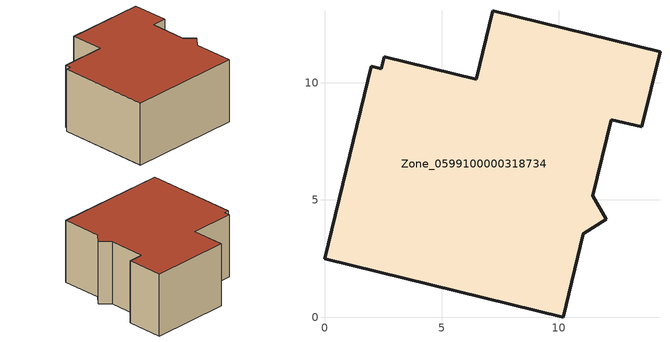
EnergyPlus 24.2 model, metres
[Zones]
Zone_0599100000318734
 floor ground (C_G): 0,2.48 1.99,10.71 2.42,10.6 2.54,11.11 6.48,10.15 7.19,13.07 14.32,11.33 13.55,8.12 12.24,8.43 11.45,5.19 12.02,4.18 11.05,3.55 10.19,0 z0
 wall outside (C_F): 10.19,0 11.05,3.55 12.02,4.18 11.45,5.19 12.24,8.43 13.55,8.12 14.32,11.33 7.19,13.07 6.48,10.15 2.54,11.11 2.42,10.6 1.99,10.71 0,2.48 10.19,0 z0:5.79
 roof outside (C_R): 1.99,10.71 0,2.48 10.19,0 11.05,3.55 12.02,4.18 11.45,5.19 12.24,8.43 13.55,8.12 14.32,11.33 7.19,13.07 6.48,10.15 2.54,11.11 2.42,10.6 z5.79
[BUILDING]
Pand.0599100000318734: North Axis=0; Terrain=City; Loads Convergence Tolerance Value=0.04; Temperature Convergence Tolerance Value=0.4; Solar Distribution=FullExterior; Maximum Number of Warmup Days=25; Minimum Number of Warmup Days=1
[Site:Location]
Rotterdam.The.Hague.AP_ZH_NLD Design_Conditions: Latitude=51.96; Longitude=4.45; Time Zone=1; Elevation=-4.5
[SITE:GROUNDTEMPERATURE:BUILDINGSURFACE]
18, 18, 18, 18, 18, 18, 18, 18, 18, 18, 18, 18
[MATERIAL] Thermal Absorptance=0.9; Solar Absorptance=0.7; Visible Absorptance=0.7
Name | Roughness | Thickness | Conductivity | Density | Specific Heat
G.D.1992-2005 | MediumSmooth | 0.15 | 0.06 | 540 | 1210
F.D.1992-2005 | Rough | 0.3 | 0.12 | 1920 | 840
R.D.1992-2005 | MediumRough | 0.2 | 0.08 | 1500 | 1000
[CONSTRUCTION]
C_G: G.D.1992-2005
C_F: F.D.1992-2005
C_R: R.D.1992-2005
[ZONE]
Zone_0599100000318734: Type=1; Multiplier=1; Ceiling Height=Autocalculate; Volume=Autocalculate; Floor Area=autocalculate; Part of Total Floor Area=Yes
[ZONEINFILTRATION:DESIGNFLOWRATE]
Infil_Zone_0599100000318734: Zone or ZoneList or Space or SpaceList=Zone_0599100000318734; Schedule=AlwaysOn; Design Flow Rate Calculation Method=Flow/Area; Flow Rate per Floor Area=0.0021; Constant Term Coefficient=1; Temperature Term Coefficient=0; Velocity Term Coefficient=0; Velocity Squared Term Coefficient=0
[HVACTEMPLATE:ZONE:IDEALLOADSAIRSYSTEM]
Zone_0599100000318734: Maximum Heating Supply Air Temperature=50; Minimum Cooling Supply Air Temperature=13; Maximum Heating Supply Air Humidity Ratio=0.0156; Minimum Cooling Supply Air Humidity Ratio=0.0077; Heating Limit=NoLimit; Cooling Limit=NoLimit; Dehumidification Control Type=ConstantSensibleHeatRatio; Cooling Sensible Heat Ratio=0.7; Dehumidification Setpoint=60; Humidification Control Type=None; Humidification Setpoint=30; Outdoor Air Method=None; Outdoor Air Flow Rate per Person=0.00944; Outdoor Air Flow Rate per Zone Floor Area=0; Outdoor Air Flow Rate per Zone=0; Demand Controlled Ventilation Type=None; Outdoor Air Economizer Type=NoEconomizer; Heat Recovery Type=None; Sensible Heat Recovery Effectiveness=0.7; Latent Heat Recovery Effectiveness=0.65
[ZONECONTROL:THERMOSTAT]
ThermostatControl_Zone_0599100000318734: Zone or ZoneList=Zone_0599100000318734; Control Type Schedule=DualSetpointControlType; Control 1=Thermostat_Zone_0599100000318734; Temperature Difference Between Cutout And Setpoint=0
[THERMOSTATSETPOINT:DUALSETPOINT]
Thermostat_Zone_0599100000318734: Heating Setpoint Temperature Schedule=HeatingSetpoint_Zone_0599100000318734; Cooling Setpoint Temperature Schedule=CoolingSetpoint_Zone_0599100000318734
[SCHEDULE:COMPACT]
HeatingSetpoint_Zone_0599100000318734: Through: 12/31, For: AllDays, Until: 24:00, 21
CoolingSetpoint_Zone_0599100000318734: Through: 12/31, For: AllDays, Until: 24:00, 24
DualSetpointControlType: Through: 12/31, For: AllDays, Until: 24:00, 4
AlwaysOn: Through: 12/31, For: AllDays, Until: 24:00, 1
